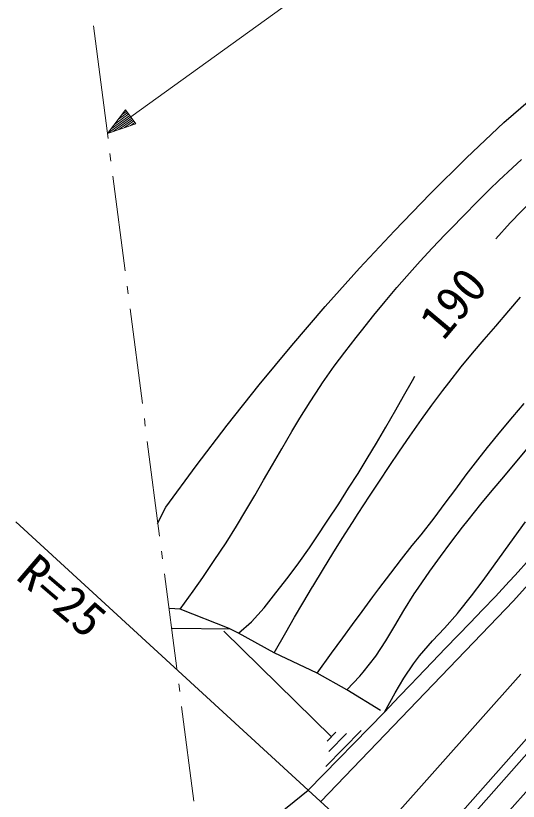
# Model space of a CAD drawing. Units: millimetres, scale not verified. Extents: x 40000 to 680000, y 20000 to 380000.
# Drawn here: x 266833 to 293140, y 278278 to 319421 of the extents above; entities that cross this region are included whole.
import ezdxf
from ezdxf.enums import TextEntityAlignment as Align

# ---------------------------------------------------------------- set-up
doc = ezdxf.new("R2010")
doc.units = ezdxf.units.MM
doc.header["$LTSCALE"] = 1000
doc.linetypes.add('CHAIN', pattern=[18.5, 12, -1.5, 3.5, -1.5])
for name, color, linetype, lineweight in [('M-BGD', 7, 'Continuous', 25), ('M-BGD-HTXT', 7, 'Continuous', 13), ('M-BMK', 2, 'CHAIN', 13), ('M-BMK-SRVR', 3, 'Continuous', 25), ('M-STR-HTXT', 7, 'Continuous', 13)]:
    doc.layers.add(name, color=color, linetype=linetype, lineweight=lineweight)
doc.styles.add('ＭＳ ゴシック', font='')
doc.styles.get('ＭＳ ゴシック').set_extended_font_data('MS Gothic')

msp = doc.modelspace()

# ---------------------------------------------------------------- linework, layer by layer
at = {"layer": 'M-BGD'}
for p, q in [((292888, 288770), (303895, 301216)), ((274262, 292834), (274685, 293681)), ((281966, 268450), (300339, 289193)), ((282950, 268715), (300827, 288989)), ((282813, 278271), (292888, 288770)), ((275447, 288347), (274889, 288383)), ((278007, 287324), (275447, 288347)), ((278071, 287292), (275022, 287324)), ((283366, 281658), (277729, 287184)), ((278495, 287077), (278007, 287324)), ((280358, 286061), (278495, 287077)), ((282609, 284996), (280358, 286061)), ((284168, 284113), (282609, 284996)), ((285934, 283025), (284168, 284113)), ((282136, 278864), (286135, 282944)), ((284913, 281983), (283071, 280104)), ((283596, 281893), (283136, 281423)), ((284140, 281821), (283219, 280881)), ((296106, 281658), (284129, 268194)), ((279934, 277086), (282136, 278864))]:
    msp.add_line(p, q, dxfattribs=at)
for points in [[(292380, 313831), (293773, 315031), (295188, 316205), (296625, 317351), (298083, 318471), (299562, 319562), (301062, 320625), (302581, 321660), (304120, 322666), (305677, 323642), (307253, 324589), (308846, 325506), (310456, 326393), (312083, 327249), (313726, 328074), (315384, 328869), (317056, 329631), (318743, 330362), (320443, 331061), (322156, 331727), (323882, 332362), (325619, 332963), (327367, 333531), (329126, 334067)], [(291957, 307735), (292711, 308568), (293313, 309190), (293820, 309683), (294595, 310393), (295306, 310986), (296058, 311588), (296529, 311969), (297348, 312637), (298071, 313220), (298822, 313808), (299408, 314255), (300247, 314882), (300997, 315423), (301805, 315987), (302117, 316202), (302982, 316789), (303753, 317297), (304595, 317834), (304826, 317980), (305718, 318537), (306509, 319019), (307349, 319508)], [(274685, 293681), (276271, 295848), (277900, 297984), (279571, 300087), (281283, 302157), (283035, 304193), (284827, 306194), (286659, 308159), (288529, 310087), (290436, 311978), (292380, 313831)], [(275447, 288347), (276127, 289287), (276624, 290000), (277160, 290791), (277225, 290887), (277841, 291816), (278389, 292680), (278887, 293501), (279355, 294298), (279811, 295090), (280273, 295899), (280761, 296745), (281294, 297647), (281712, 298337), (282242, 299196), (282766, 300005), (282898, 300200), (283500, 301059), (284055, 301798), (284660, 302568), (284930, 302909), (285587, 303739), (286173, 304461), (286783, 305189), (287300, 305788), (287998, 306570), (288630, 307245), (289310, 307955), (289586, 308243), (290320, 309001), (290974, 309659), (291660, 310331), (292126, 310783), (292840, 311461), (293312, 311884)], [(280358, 286061), (280967, 287120), (281428, 287916), (281859, 288646), (282376, 289509), (282390, 289532), (282946, 290451), (283441, 291258), (283930, 292039), (284465, 292882), (284760, 293342), (285346, 294250), (285870, 295050), (286379, 295814), (286922, 296613), (287470, 297406), (288072, 298268), (288612, 299020), (289194, 299799), (289502, 300200), (290159, 301033), (290752, 301751), (291363, 302469), (291957, 303163), (292648, 303972), (293260, 304678)], [(278495, 287077), (279172, 287669), (279837, 288406), (280442, 289193), (281096, 290020), (281653, 290762), (282206, 291548), (282559, 292072), (283176, 293003), (283739, 293861), (284260, 294669), (284754, 295452), (285235, 296231), (285716, 297029), (286211, 297871), (286735, 298780), (287139, 299492), (287601, 300314), (287724, 300539)], [(282609, 284996), (283358, 286030), (283950, 286846), (284459, 287544), (284962, 288225), (285534, 288989), (285842, 289396), (286464, 290222), (287024, 290958), (287587, 291676), (288062, 292241), (288731, 293104), (289316, 293884), (289863, 294624), (290417, 295369), (291022, 296163), (291534, 296813), (292224, 297660), (292853, 298406), (293453, 299106)], [(284168, 284113), (284838, 284839), (285014, 285045), (285681, 285885), (286211, 286677), (286676, 287460), (287146, 288270), (287690, 289146), (287893, 289447), (288506, 290327), (289061, 291092), (289615, 291830), (290227, 292628), (290518, 293003), (291173, 293833), (291765, 294551), (292377, 295277), (292888, 295882), (293608, 296733)], [(286135, 282944), (286699, 283959), (287155, 284727), (287664, 285472), (287978, 285891), (288644, 286681), (289278, 287345), (289952, 288106), (290010, 288177), (290692, 289045), (291295, 289840), (291849, 290594), (292385, 291336), (292932, 292097), (293521, 292908)], [(286135, 282944), (286911, 283761), (287500, 284381), (287869, 284769), (288635, 285570), (289334, 286294), (289991, 286970), (290628, 287628), (291270, 288298), (291941, 289007), (292664, 289787), (292973, 290125), (293728, 290961)]]:
    msp.add_lwpolyline(points, dxfattribs=at)
at = {"layer": 'M-BGD-HTXT'}
for p, q in [((270901, 318888), (271665, 312994)), ((271768, 312201), (271819, 311804)), ((271922, 311011), (272564, 306052)), ((272667, 305259), (272718, 304862)), ((272821, 304069), (273463, 299110)), ((273566, 298317), (273617, 297920)), ((273720, 297127), (274362, 292168)), ((274465, 291375), (274517, 290978)), ((274619, 290185), (275262, 285226)), ((275364, 284433), (275416, 284036)), ((275519, 283243), (276161, 278284))]:
    msp.add_line(p, q, dxfattribs=at)
at = {"layer": 'M-BMK'}
msp.add_line((285290, 275975), (296883, 288980), dxfattribs=at)
at = {"layer": 'M-BMK-SRVR'}
msp.add_line((266833, 292915), (285290, 275975), dxfattribs=at)
at = {"layer": 'M-STR-HTXT'}
for p, q in [((271635, 313252), (272588, 314494)), ((272694, 314348), (272207, 313997)), ((272398, 314245), (272641, 314421)), ((273115, 313764), (272588, 314494)), ((271635, 313252), (272852, 314129)), ((272799, 314202), (271825, 313500)), ((272904, 314056), (271931, 313354)), ((272016, 313748), (272746, 314275)), ((272227, 313456), (272957, 313983)), ((271635, 313252), (273115, 313764)), ((273009, 313910), (272523, 313559)), ((272819, 313661), (273062, 313837))]:
    msp.add_line(p, q, dxfattribs=at)
msp.add_lwpolyline([(272852, 314129), (304626, 337030), (339301, 347244)], dxfattribs=at)

# ---------------------------------------------------------------- texts
at = {"layer": 'M-BGD', "style": 'ＭＳ ゴシック'}
msp.add_text('190', height=1833, rotation=49.927, dxfattribs=at).set_placement((290848, 303442), align=Align.BOTTOM_CENTER)
at = {"layer": 'M-BMK-SRVR', "style": 'ＭＳ ゴシック'}
msp.add_text('R=25', height=1833, rotation=319.485, dxfattribs=at).set_placement((268306, 287929), align=Align.BOTTOM_CENTER)

doc.saveas('drawing.dxf')
